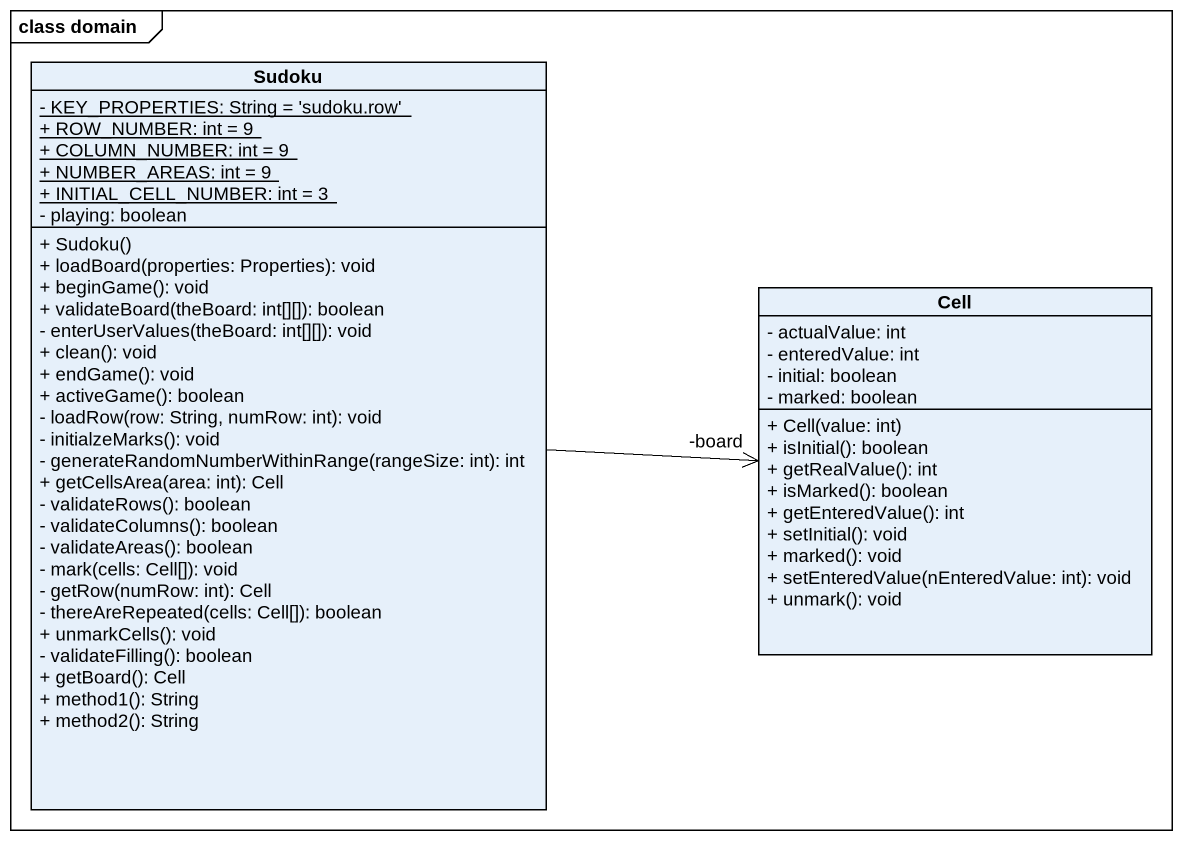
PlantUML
@startuml
mainframe class domain
hide circle
hide empty members
skinparam classAttributeIconSize 0
class Sudoku {
  {static} - KEY_PROPERTIES: String = 'sudoku.row'
  {static} + ROW_NUMBER: int = 9
  {static} + COLUMN_NUMBER: int = 9
  {static} + NUMBER_AREAS: int = 9
  {static} + INITIAL_CELL_NUMBER: int = 3
  - playing: boolean
  + Sudoku()
  + loadBoard(properties: Properties): void
  + beginGame(): void
  + validateBoard(theBoard: int[][]): boolean
  - enterUserValues(theBoard: int[][]): void
  + clean(): void
  + endGame(): void
  + activeGame(): boolean
  - loadRow(row: String, numRow: int): void
  - initialzeMarks(): void
  - generateRandomNumberWithinRange(rangeSize: int): int
  + getCellsArea(area: int): Cell
  - validateRows(): boolean
  - validateColumns(): boolean
  - validateAreas(): boolean
  - mark(cells: Cell[]): void
  - getRow(numRow: int): Cell
  - thereAreRepeated(cells: Cell[]): boolean
  + unmarkCells(): void
  - validateFilling(): boolean
  + getBoard(): Cell
  + method1(): String
  + method2(): String
}
class Cell {
  - actualValue: int
  - enteredValue: int
  - initial: boolean
  - marked: boolean
  + Cell(value: int)
  + isInitial(): boolean
  + getRealValue(): int
  + isMarked(): boolean
  + getEnteredValue(): int
  + setInitial(): void
  + marked(): void
  + setEnteredValue(nEnteredValue: int): void
  + unmark(): void
}
Sudoku -right-> "-board" Cell
@enduml
